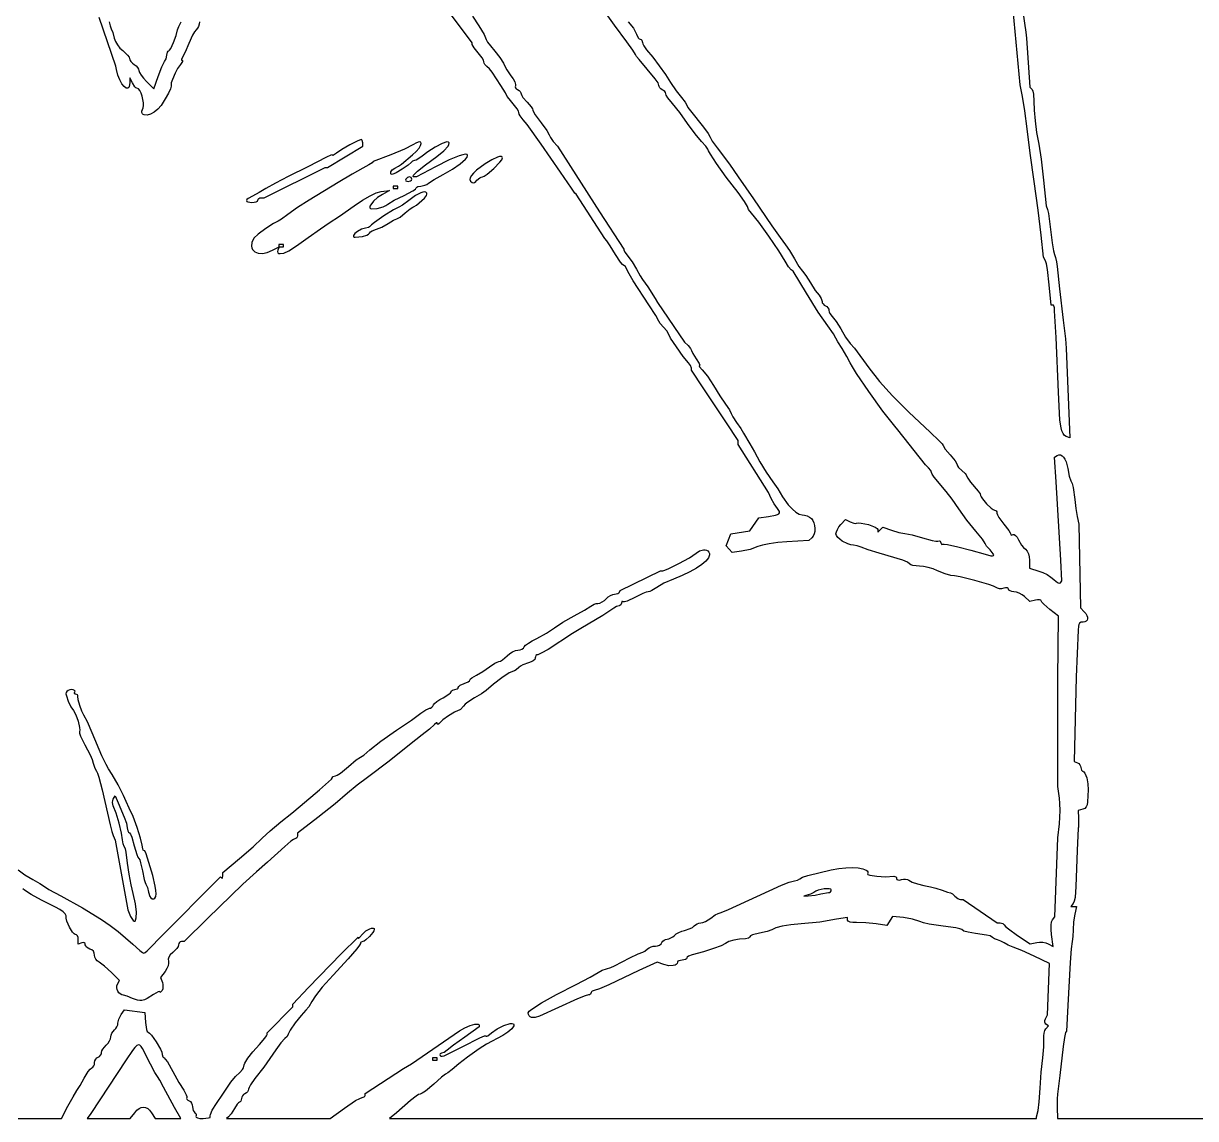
# Model space of a CAD drawing. Extents: x 49.4 to 149.4, y 52.5 to 152.5.
# Drawn here: x 101.08 to 125.26, y 52.46 to 75.05 of the extents above; entities that cross this region are included whole.
import ezdxf

# ---------------------------------------------------------------- set-up
doc = ezdxf.new("R2010")
doc.units = 0
doc.layers.add('LAYER_1', color=7, linetype='CONTINUOUS')

msp = doc.modelspace()

# ---------------------------------------------------------------- linework, layer by layer
at = {"layer": 'LAYER_1'}
for points in [[(100.966, 52.455), (101.862, 52.455), (101.993, 52.708), (102.102, 52.907), (102.181, 53.032), (102.248, 53.138), (102.331, 53.29), (102.415, 53.428), (102.455, 53.476), (102.485, 53.5), (102.509, 53.516), (102.528, 53.542), (102.541, 53.574), (102.546, 53.61), (102.551, 53.645), (102.567, 53.678), (102.59, 53.706), (102.618, 53.723), (102.646, 53.739), (102.669, 53.762), (102.684, 53.789), (102.69, 53.817), (102.697, 53.85), (102.718, 53.889), (102.786, 53.97), (102.823, 54.011), (102.854, 54.056), (102.875, 54.101), (102.882, 54.14), (102.888, 54.177), (102.903, 54.216), (102.926, 54.253), (102.954, 54.283), (102.982, 54.313), (103.005, 54.349), (103.021, 54.387), (103.027, 54.423), (103.047, 54.508), (103.096, 54.601), (103.165, 54.699), (103.58, 54.644), (103.594, 54.439), (103.616, 54.295), (103.632, 54.251), (103.648, 54.235), (103.677, 54.219), (103.717, 54.176), (103.815, 54.04), (103.903, 53.887), (103.93, 53.824), (103.94, 53.779), (103.952, 53.727), (103.964, 53.712), (103.978, 53.706), (104.004, 53.684), (104.047, 53.625), (104.159, 53.429), (104.284, 53.201), (104.385, 53.039), (104.437, 52.947), (104.447, 52.911), (104.445, 52.888), (104.442, 52.871), (104.45, 52.853), (104.468, 52.836), (104.494, 52.823), (104.522, 52.804), (104.545, 52.775), (104.56, 52.739), (104.566, 52.7), (104.58, 52.624), (104.596, 52.594), (104.615, 52.575), (104.631, 52.56), (104.641, 52.541), (104.643, 52.52), (104.636, 52.5), (104.639, 52.483), (104.667, 52.468), (104.717, 52.459), (104.782, 52.455), (104.898, 52.467), (104.928, 52.479), (104.932, 52.495), (104.928, 52.513), (104.934, 52.54), (104.974, 52.628), (105.059, 52.766), (105.191, 52.962), (105.359, 53.206), (105.451, 53.323), (105.539, 53.408), (105.599, 53.47), (105.617, 53.502), (105.624, 53.53), (105.629, 53.561), (105.645, 53.6), (105.707, 53.701), (105.809, 53.829), (105.949, 53.984), (106.059, 54.111), (106.093, 54.159), (106.105, 54.187), (106.105, 54.227), (106.634, 54.76), (106.634, 54.813), (106.959, 55.157), (107.632, 55.851), (107.981, 56.201), (107.981, 56.175), (107.988, 56.173), (108.007, 56.188), (108.07, 56.258), (108.144, 56.327), (108.225, 56.373), (108.261, 56.385), (108.291, 56.387), (108.31, 56.379), (108.316, 56.359), (108.307, 56.331), (108.285, 56.295), (108.217, 56.213), (108.14, 56.141), (108.106, 56.119), (108.081, 56.111), (108.044, 56.098), (108.033, 56.085), (108.029, 56.068), (108.009, 56.03), (107.955, 55.958), (107.776, 55.754), (107.464, 55.414), (107.243, 55.164), (107.102, 54.988), (107.026, 54.869), (106.963, 54.764), (106.905, 54.692), (106.804, 54.584), (106.682, 54.429), (106.581, 54.281), (106.549, 54.227), (106.538, 54.194), (106.519, 54.147), (106.473, 54.105), (106.389, 54.021), (106.281, 53.874), (106.038, 53.516), (105.854, 53.283), (105.76, 53.153), (105.731, 53.098), (105.72, 53.06), (105.714, 53.032), (105.699, 53.006), (105.676, 52.983), (105.648, 52.967), (105.62, 52.95), (105.597, 52.926), (105.582, 52.896), (105.576, 52.866), (105.564, 52.814), (105.551, 52.798), (105.536, 52.792), (105.515, 52.782), (105.488, 52.753), (105.428, 52.66), (105.365, 52.556), (105.311, 52.492), (105.263, 52.457), (107.405, 52.455), (107.703, 52.672), (107.931, 52.825), (108.015, 52.871), (108.063, 52.888), (108.107, 52.901), (108.12, 52.915), (108.125, 52.931), (108.125, 52.975), (108.919, 53.486), (109.086, 53.586), (110.073, 54.267), (110.184, 54.327), (110.292, 54.375), (110.387, 54.402), (110.456, 54.406), (110.475, 54.398), (110.482, 54.383), (110.482, 54.345), (110.181, 54.135), (109.95, 53.969), (109.817, 53.864), (109.758, 53.82), (109.705, 53.802), (109.687, 53.798), (109.675, 53.788), (109.67, 53.774), (109.672, 53.755), (109.688, 53.742), (109.718, 53.741), (109.759, 53.753), (109.809, 53.776), (110.145, 53.945), (110.494, 54.119), (110.587, 54.161), (110.616, 54.165), (110.626, 54.157), (110.635, 54.152), (110.659, 54.163), (110.737, 54.226), (110.852, 54.309), (110.991, 54.377), (111.116, 54.416), (111.161, 54.42), (111.189, 54.41), (111.197, 54.391), (111.193, 54.366), (111.15, 54.304), (111.073, 54.235), (110.97, 54.171), (110.632, 53.99), (110.482, 53.895), (110.241, 53.719), (110.057, 53.585), (109.919, 53.47), (109.836, 53.399), (109.786, 53.369), (109.703, 53.309), (109.542, 53.165), (109.37, 53.02), (109.304, 52.976), (109.263, 52.96), (109.228, 52.949), (109.178, 52.92), (109.06, 52.825), (108.774, 52.575), (108.63, 52.458), (121.978, 52.455), (121.981, 52.491), (122.01, 52.624), (122.033, 52.798), (122.053, 53.081), (122.076, 53.413), (122.106, 53.706), (122.127, 53.932), (122.128, 54.106), (122.128, 54.163), (122.135, 54.22), (122.149, 54.27), (122.169, 54.306), (122.223, 54.371), (122.172, 54.402), (122.154, 54.421), (122.147, 54.446), (122.15, 54.478), (122.165, 54.514), (122.208, 54.596), (122.25, 55.654), (121.933, 55.807), (121.675, 55.925), (121.497, 55.993), (121.393, 56.032), (121.312, 56.079), (121.244, 56.119), (121.172, 56.142), (121.111, 56.161), (121.069, 56.192), (121.02, 56.223), (120.944, 56.242), (120.722, 56.271), (120.57, 56.298), (120.479, 56.324), (120.438, 56.353), (120.399, 56.373), (120.313, 56.394), (120.051, 56.428), (119.763, 56.467), (119.648, 56.492), (119.573, 56.518), (119.423, 56.568), (119.231, 56.603), (119.01, 56.626), (118.892, 56.438), (118.667, 56.473), (118.456, 56.496), (118.262, 56.5), (118.188, 56.501), (118.131, 56.509), (118.095, 56.525), (118.082, 56.547), (118.082, 56.603), (117.853, 56.567), (117.505, 56.511), (117.124, 56.472), (116.908, 56.45), (116.73, 56.422), (116.597, 56.388), (116.518, 56.351), (116.424, 56.315), (116.266, 56.28), (116.122, 56.245), (116.078, 56.224), (116.062, 56.206), (116.055, 56.19), (116.037, 56.177), (115.977, 56.166), (115.85, 56.159), (115.732, 56.139), (115.633, 56.108), (115.562, 56.067), (115.473, 56.02), (115.315, 55.961), (115.108, 55.898), (114.871, 55.837), (114.795, 55.806), (114.771, 55.787), (114.763, 55.769), (114.755, 55.752), (114.735, 55.739), (114.667, 55.726), (114.599, 55.713), (114.578, 55.7), (114.57, 55.683), (114.564, 55.657), (114.547, 55.637), (114.52, 55.621), (114.484, 55.612), (114.394, 55.61), (114.29, 55.634), (114.151, 55.683), (113.772, 55.509), (113.152, 55.217), (112.964, 55.134), (112.851, 55.1), (112.808, 55.086), (112.796, 55.071), (112.791, 55.053), (112.786, 55.034), (112.774, 55.019), (112.756, 55.008), (112.734, 55.005), (112.664, 54.989), (112.507, 54.926), (111.725, 54.571), (111.632, 54.541), (111.592, 54.538), (111.558, 54.543), (111.53, 54.556), (111.51, 54.576), (111.497, 54.602), (111.492, 54.636), (111.51, 54.668), (111.563, 54.715), (111.763, 54.846), (112.074, 55.018), (112.478, 55.221), (112.772, 55.371), (112.938, 55.469), (113.018, 55.517), (113.106, 55.546), (113.193, 55.57), (113.272, 55.606), (113.587, 55.77), (113.763, 55.853), (113.859, 55.89), (113.9, 55.911), (113.952, 55.955), (113.984, 55.978), (114.026, 55.997), (114.072, 56.01), (114.118, 56.015), (114.161, 56.02), (114.201, 56.036), (114.232, 56.059), (114.251, 56.087), (114.268, 56.115), (114.293, 56.138), (114.324, 56.153), (114.356, 56.159), (114.392, 56.165), (114.432, 56.181), (114.473, 56.205), (114.508, 56.233), (114.547, 56.265), (114.601, 56.294), (114.66, 56.319), (114.719, 56.335), (114.833, 56.374), (114.88, 56.401), (114.912, 56.429), (114.94, 56.455), (114.975, 56.476), (115.014, 56.49), (115.051, 56.496), (115.093, 56.503), (115.146, 56.524), (115.203, 56.554), (115.257, 56.592), (115.352, 56.66), (115.41, 56.688), (115.474, 56.708), (115.621, 56.769), (116.206, 57.035), (116.716, 57.27), (116.876, 57.335), (116.983, 57.361), (117.045, 57.374), (117.098, 57.404), (117.15, 57.434), (117.261, 57.47), (117.745, 57.586), (117.899, 57.614), (118.047, 57.63), (118.184, 57.634), (118.302, 57.628), (118.398, 57.611), (118.465, 57.584), (118.486, 57.567), (118.497, 57.548), (118.498, 57.527), (118.489, 57.503), (118.498, 57.489), (118.537, 57.476), (118.681, 57.455), (118.864, 57.446), (119.032, 57.454), (119.055, 57.453), (119.074, 57.444), (119.087, 57.429), (119.092, 57.408), (119.099, 57.389), (119.119, 57.378), (119.15, 57.377), (119.19, 57.386), (119.233, 57.395), (119.277, 57.395), (119.316, 57.387), (119.347, 57.372), (119.415, 57.336), (119.523, 57.298), (119.653, 57.265), (119.789, 57.24), (119.9, 57.212), (120.03, 57.166), (120.141, 57.125), (120.206, 57.112), (120.245, 57.095), (120.296, 57.047), (120.353, 56.997), (120.383, 56.982), (120.408, 56.976), (120.463, 56.976), (121.168, 56.496), (121.232, 56.496), (121.282, 56.483), (121.301, 56.469), (121.312, 56.452), (121.339, 56.421), (121.4, 56.369), (121.589, 56.233), (121.849, 56.059), (121.983, 56.088), (122.043, 56.095), (122.108, 56.092), (122.17, 56.081), (122.221, 56.062), (122.325, 56.006), (122.291, 56.252), (122.28, 56.359), (122.28, 56.449), (122.289, 56.517), (122.308, 56.559), (122.358, 56.62), (122.419, 58.251), (122.451, 58.54), (122.464, 58.814), (122.46, 58.953), (122.45, 59.069), (122.416, 59.309), (122.421, 61.522), (122.435, 62.821), (122.254, 62.957), (122.127, 63.067), (122.088, 63.11), (122.074, 63.138), (122.065, 63.154), (122.04, 63.161), (122.002, 63.162), (121.957, 63.154), (121.839, 63.124), (121.731, 63.225), (121.68, 63.264), (121.622, 63.296), (121.563, 63.318), (121.512, 63.326), (121.469, 63.33), (121.433, 63.341), (121.409, 63.357), (121.401, 63.377), (121.393, 63.395), (121.373, 63.405), (121.342, 63.406), (121.302, 63.397), (121.259, 63.389), (121.216, 63.389), (121.176, 63.397), (121.146, 63.413), (121.093, 63.438), (120.992, 63.473), (120.706, 63.557), (120.406, 63.631), (120.288, 63.655), (120.211, 63.664), (120.095, 63.693), (119.934, 63.759), (119.845, 63.795), (119.746, 63.825), (119.648, 63.845), (119.564, 63.853), (119.43, 63.868), (119.383, 63.882), (119.359, 63.899), (119.319, 63.933), (119.222, 63.974), (118.731, 64.119), (118.503, 64.189), (118.359, 64.244), (118.278, 64.275), (118.2, 64.288), (118.146, 64.294), (118.087, 64.312), (117.97, 64.371), (117.919, 64.408), (117.878, 64.447), (117.851, 64.485), (117.841, 64.52), (117.849, 64.562), (117.87, 64.612), (117.901, 64.664), (117.94, 64.712), (118.038, 64.818), (118.133, 64.767), (118.211, 64.738), (118.244, 64.735), (118.266, 64.74), (118.303, 64.747), (118.361, 64.743), (118.51, 64.71), (118.647, 64.659), (118.691, 64.632), (118.707, 64.609), (118.707, 64.557), (118.809, 64.659), (118.987, 64.596), (119.141, 64.55), (119.265, 64.53), (119.412, 64.503), (119.625, 64.439), (119.827, 64.383), (119.902, 64.37), (119.946, 64.371), (119.969, 64.375), (119.988, 64.37), (120.001, 64.357), (120.006, 64.337), (120.016, 64.305), (120.028, 64.3), (120.042, 64.304), (120.074, 64.306), (120.14, 64.297), (120.352, 64.253), (120.627, 64.184), (120.916, 64.1), (121.037, 64.069), (121.073, 64.066), (121.093, 64.072), (121.098, 64.087), (121.087, 64.111), (121.02, 64.188), (120.949, 64.269), (120.918, 64.324), (120.861, 64.413), (120.724, 64.576), (120.542, 64.8), (120.377, 65.033), (120.237, 65.239), (120.118, 65.394), (119.867, 65.688), (119.824, 65.749), (119.813, 65.783), (119.795, 65.828), (119.752, 65.884), (119.69, 65.947), (119.116, 66.665), (119.054, 66.739), (118.809, 67.053), (118.518, 67.457), (118.265, 67.829), (118.179, 67.965), (118.135, 68.048), (118.067, 68.181), (117.966, 68.342), (117.877, 68.481), (117.838, 68.559), (117.788, 68.646), (117.671, 68.809), (117.475, 69.096), (117.234, 69.483), (116.96, 69.939), (116.918, 69.968), (116.863, 70.033), (116.793, 70.149), (116.66, 70.363), (116.456, 70.664), (116.247, 70.954), (116.101, 71.138), (116.039, 71.216), (116.013, 71.273), (115.957, 71.375), (115.821, 71.564), (115.578, 71.882), (115.376, 72.164), (115.249, 72.354), (115.21, 72.421), (115.196, 72.456), (115.186, 72.481), (115.159, 72.519), (115.07, 72.613), (114.933, 72.771), (114.778, 72.988), (114.619, 73.215), (114.471, 73.397), (114.372, 73.519), (114.341, 73.569), (114.33, 73.602), (114.324, 73.625), (114.309, 73.649), (114.286, 73.67), (114.258, 73.685), (114.23, 73.7), (114.207, 73.722), (114.191, 73.748), (114.185, 73.774), (114.17, 73.824), (114.11, 73.912), (113.778, 74.305), (113.726, 74.371), (113.705, 74.414), (113.652, 74.5), (113.524, 74.672), (113.272, 75.013), (112.986, 75.423)], [(110.343, 75.201), (110.47, 75.005), (110.58, 74.821), (110.626, 74.721), (110.651, 74.665), (110.71, 74.59), (110.805, 74.48), (110.903, 74.35), (110.98, 74.234), (111.011, 74.167), (111.047, 74.096), (111.134, 73.972), (111.179, 73.906), (111.212, 73.844), (111.229, 73.794), (111.227, 73.763), (111.222, 73.742), (111.228, 73.72), (111.246, 73.701), (111.273, 73.686), (111.302, 73.67), (111.326, 73.648), (111.342, 73.623), (111.348, 73.598), (111.357, 73.567), (111.383, 73.524), (111.468, 73.427), (111.553, 73.332), (111.579, 73.291), (111.589, 73.262), (111.602, 73.225), (111.638, 73.163), (111.757, 72.999), (111.876, 72.84), (111.925, 72.754), (111.95, 72.7), (112.009, 72.619), (112.093, 72.518), (112.959, 71.162), (113.464, 70.397), (113.464, 70.371), (113.489, 70.325), (113.548, 70.253), (113.636, 70.135), (113.728, 69.979), (113.803, 69.842), (113.85, 69.771), (113.958, 69.62), (114.113, 69.378), (114.162, 69.297), (114.719, 68.475), (114.789, 68.405), (114.839, 68.346), (114.859, 68.303), (114.888, 68.239), (114.959, 68.131), (115.019, 68.032), (115.029, 68.002), (115.023, 67.991), (115.017, 67.985), (115.026, 67.967), (115.082, 67.907), (115.189, 67.777), (115.314, 67.583), (115.445, 67.369), (115.564, 67.193), (115.644, 67.077), (115.677, 67.005), (115.71, 66.934), (115.789, 66.818), (115.877, 66.691), (115.933, 66.597), (116.061, 66.38), (116.162, 66.211), (116.272, 66.008), (116.398, 65.792), (116.538, 65.593), (116.643, 65.449), (116.687, 65.368), (116.737, 65.281), (116.858, 65.122), (116.941, 65.031), (117.015, 64.965), (117.083, 64.926), (117.144, 64.913), (117.194, 64.907), (117.246, 64.891), (117.294, 64.867), (117.333, 64.837), (117.363, 64.797), (117.386, 64.746), (117.4, 64.69), (117.406, 64.631), (117.403, 64.572), (117.392, 64.518), (117.372, 64.472), (117.343, 64.438), (117.279, 64.384), (116.826, 64.357), (116.639, 64.341), (116.465, 64.317), (116.322, 64.288), (116.23, 64.258), (116.071, 64.2), (115.891, 64.16), (115.697, 64.133), (115.578, 64.276), (115.671, 64.519), (116.061, 64.585), (116.251, 64.852), (116.449, 64.878), (116.593, 64.903), (116.638, 64.917), (116.665, 64.934), (116.678, 64.954), (116.675, 64.978), (116.632, 65.045), (116.565, 65.14), (116.504, 65.25), (116.446, 65.37), (115.821, 66.367), (115.821, 66.448), (115.581, 66.811), (115.1, 67.536), (114.859, 67.899), (114.859, 67.942), (114.841, 67.991), (114.798, 68.048), (114.688, 68.183), (114.549, 68.378), (114.429, 68.56), (114.378, 68.658), (114.35, 68.712), (114.282, 68.785), (114.214, 68.858), (114.186, 68.909), (114.126, 69.024), (113.981, 69.246), (113.655, 69.738), (113.571, 69.883), (113.529, 69.976), (113.498, 70.035), (113.48, 70.053), (113.463, 70.06), (113.438, 70.078), (113.397, 70.127), (113.292, 70.287), (113.185, 70.463), (113.116, 70.564), (113.073, 70.613), (112.483, 71.527), (112.456, 71.551), (112.382, 71.652), (112.16, 71.984), (111.759, 72.561), (111.472, 72.97), (111.386, 73.063), (111.325, 73.145), (111.306, 73.183), (111.3, 73.212), (111.29, 73.244), (111.264, 73.289), (111.179, 73.396), (111.095, 73.493), (111.059, 73.547), (111.02, 73.623), (110.927, 73.771), (110.747, 74.047), (110.695, 74.113), (110.638, 74.163), (110.596, 74.207), (110.583, 74.234), (110.578, 74.259), (110.569, 74.292), (110.543, 74.339), (110.458, 74.447), (110.373, 74.55), (110.337, 74.615), (110.337, 74.653), (109.866, 75.278)], [(121.696, 75.291), (121.755, 74.87), (121.774, 74.749), (121.844, 73.739), (121.886, 73.687), (121.902, 73.652), (121.915, 73.595), (121.924, 73.446), (121.929, 73.263), (121.948, 73.043), (121.981, 72.804), (122.025, 72.561), (122.072, 72.253), (122.124, 71.815), (122.179, 71.286), (122.205, 71.214), (122.227, 71.128), (122.243, 71.022), (122.301, 70.524), (122.329, 70.36), (122.35, 70.281), (122.373, 70.221), (122.391, 70.136), (122.404, 70.036), (122.455, 69.579), (122.532, 68.929), (122.575, 68.545), (122.591, 68.352), (122.663, 66.499), (122.59, 66.527), (122.559, 66.55), (122.529, 66.593), (122.504, 66.648), (122.487, 66.711), (122.458, 66.868), (122.435, 67.442), (122.381, 68.569), (122.351, 69.122), (122.349, 69.182), (122.337, 69.224), (122.326, 69.237), (122.312, 69.242), (122.278, 69.242), (122.243, 69.66), (122.206, 69.977), (122.186, 70.09), (122.167, 70.153), (122.125, 70.228), (122.075, 70.685), (122.01, 71.198), (121.927, 71.791), (121.845, 72.377), (121.786, 72.874), (121.74, 73.25), (121.692, 73.547), (121.643, 73.787), (121.498, 75.327)], [(104.71, 75.083), (104.705, 75.037), (104.69, 74.992), (104.667, 74.951), (104.64, 74.92), (104.607, 74.88), (104.567, 74.813), (104.488, 74.637), (104.416, 74.461), (104.359, 74.353), (104.338, 74.31), (104.34, 74.297), (104.351, 74.293), (104.36, 74.286), (104.356, 74.268), (104.316, 74.208), (104.253, 74.121), (104.204, 74.028), (104.149, 73.896), (104.128, 73.824), (104.126, 73.755), (104.113, 73.702), (104.071, 73.613), (104.004, 73.496), (103.919, 73.362), (103.852, 73.282), (103.776, 73.221), (103.699, 73.18), (103.627, 73.161), (103.568, 73.163), (103.546, 73.173), (103.53, 73.189), (103.521, 73.211), (103.52, 73.239), (103.544, 73.313), (103.556, 73.358), (103.556, 73.416), (103.529, 73.55), (103.505, 73.613), (103.478, 73.666), (103.448, 73.702), (103.419, 73.715), (103.399, 73.724), (103.375, 73.747), (103.326, 73.824), (103.274, 73.932), (103.27, 73.824), (103.259, 73.752), (103.248, 73.73), (103.233, 73.718), (103.216, 73.714), (103.197, 73.719), (103.154, 73.75), (103.109, 73.808), (103.065, 73.888), (103.026, 73.987), (102.996, 74.1), (102.982, 74.172), (102.638, 75.177)], [(102.847, 75.086), (102.865, 75.004), (102.89, 74.942), (102.92, 74.864), (102.951, 74.745), (102.974, 74.678), (103.015, 74.609), (103.067, 74.544), (103.125, 74.491), (103.225, 74.399), (103.256, 74.358), (103.267, 74.327), (103.275, 74.299), (103.295, 74.267), (103.326, 74.235), (103.363, 74.207), (103.401, 74.179), (103.431, 74.145), (103.452, 74.111), (103.459, 74.079), (103.472, 74.041), (103.505, 73.986), (103.554, 73.923), (103.613, 73.857), (103.767, 73.704), (103.854, 73.96), (103.93, 74.155), (103.964, 74.225), (103.989, 74.264), (104.023, 74.323), (104.037, 74.398), (104.048, 74.459), (104.061, 74.478), (104.077, 74.485), (104.093, 74.499), (104.116, 74.536), (104.172, 74.656), (104.225, 74.8), (104.256, 74.918), (104.283, 74.992), (104.333, 75.088)], [(113.554, 75.083), (113.661, 74.952), (113.701, 74.887), (113.725, 74.834), (113.762, 74.757), (113.784, 74.734), (113.804, 74.725), (113.822, 74.72), (113.836, 74.707), (113.849, 74.662), (113.856, 74.63), (113.874, 74.59), (113.933, 74.504), (114.06, 74.353), (114.195, 74.177), (114.322, 73.997), (114.427, 73.836), (114.541, 73.664), (114.653, 73.523), (114.731, 73.428), (114.763, 73.367), (114.785, 73.317), (114.837, 73.246), (115.107, 72.915), (115.205, 72.778), (115.244, 72.707), (115.286, 72.626), (115.389, 72.483), (115.646, 72.146), (115.825, 71.888), (116.137, 71.431), (116.518, 70.877), (116.689, 70.633), (116.801, 70.484), (116.884, 70.366), (116.984, 70.197), (117.078, 70.036), (117.148, 69.941), (117.219, 69.849), (117.315, 69.699), (117.414, 69.544), (117.491, 69.443), (117.534, 69.379), (117.553, 69.316), (117.558, 69.289), (117.574, 69.263), (117.597, 69.24), (117.625, 69.225), (117.653, 69.209), (117.676, 69.185), (117.691, 69.158), (117.697, 69.129), (117.702, 69.098), (117.717, 69.065), (117.766, 69.004), (117.845, 68.905), (117.939, 68.748), (118.038, 68.579), (118.132, 68.451), (118.222, 68.352), (118.521, 67.943), (118.742, 67.662), (119.008, 67.367), (119.347, 67.03), (119.786, 66.621), (119.973, 66.439), (120.03, 66.375), (120.052, 66.341), (120.096, 66.269), (120.198, 66.149), (120.3, 66.026), (120.331, 65.977), (120.342, 65.946), (120.35, 65.921), (120.371, 65.89), (120.439, 65.827), (120.507, 65.767), (120.527, 65.74), (120.535, 65.72), (120.56, 65.666), (120.619, 65.59), (120.778, 65.403), (120.813, 65.348), (120.823, 65.311), (120.834, 65.282), (120.861, 65.24), (120.948, 65.139), (121.046, 65.049), (121.086, 65.02), (121.114, 65.009), (121.132, 65.005), (121.147, 64.992), (121.157, 64.972), (121.16, 64.949), (121.172, 64.913), (121.203, 64.857), (121.304, 64.721), (121.406, 64.59), (121.437, 64.542), (121.449, 64.513), (121.452, 64.501), (121.463, 64.495), (121.497, 64.504), (121.52, 64.505), (121.548, 64.485), (121.577, 64.449), (121.604, 64.399), (121.671, 64.285), (121.711, 64.236), (121.749, 64.201), (121.784, 64.163), (121.811, 64.111), (121.828, 64.047), (121.833, 63.974), (121.833, 63.811), (122.027, 63.753), (122.112, 63.721), (122.198, 63.678), (122.276, 63.629), (122.336, 63.58), (122.382, 63.539), (122.424, 63.512), (122.458, 63.501), (122.477, 63.509), (122.503, 63.552), (122.481, 63.98), (122.382, 65.591), (122.349, 66.101), (122.406, 66.137), (122.44, 66.15), (122.474, 66.149), (122.506, 66.133), (122.536, 66.103), (122.563, 66.061), (122.588, 66.007), (122.623, 65.867), (122.655, 65.711), (122.688, 65.615), (122.717, 65.556), (122.738, 65.479), (122.768, 65.226), (122.788, 65.044), (122.817, 64.878), (122.851, 64.722), (122.883, 62.991), (122.96, 62.914), (122.994, 62.875), (123.017, 62.836), (123.03, 62.8), (123.033, 62.768), (123.025, 62.74), (123.006, 62.719), (122.978, 62.705), (122.94, 62.7), (122.9, 62.695), (122.869, 62.678), (122.85, 62.651), (122.842, 62.616), (122.841, 62.532), (122.795, 61.57), (122.757, 59.821), (122.824, 59.795), (122.851, 59.779), (122.872, 59.755), (122.886, 59.726), (122.892, 59.696), (122.904, 59.644), (122.918, 59.628), (122.935, 59.622), (122.956, 59.612), (122.977, 59.584), (123.015, 59.488), (123.041, 59.363), (123.046, 59.237), (123.034, 58.99), (123.026, 58.932), (123.006, 58.887), (122.975, 58.856), (122.932, 58.837), (122.836, 58.811), (122.844, 58.652), (122.846, 58.468), (122.838, 58.444), (122.815, 57.987), (122.79, 57.241), (122.774, 57.02), (122.757, 56.939), (122.738, 56.893), (122.688, 56.832), (122.803, 56.832), (122.768, 56.676), (122.744, 56.516), (122.736, 56.351), (122.731, 56.211), (122.714, 56.111), (122.691, 55.954), (122.673, 55.678), (122.626, 54.789), (122.595, 54.26), (122.575, 54.228), (122.553, 54.13), (122.529, 53.939), (122.461, 53.344), (122.41, 52.96), (122.404, 52.859), (122.405, 52.684), (122.411, 52.455), (133.03, 52.455)], [(100.966, 57.589), (101.105, 57.485), (101.273, 57.385), (101.415, 57.308), (101.488, 57.257), (101.604, 57.183), (101.848, 57.05), (102.298, 56.803), (102.687, 56.56), (102.863, 56.437), (103.028, 56.312), (103.184, 56.184), (103.333, 56.051), (103.48, 55.923), (103.533, 55.885), (103.562, 55.87), (103.587, 55.882), (103.627, 55.914), (103.733, 56.018), (103.868, 56.165), (105.14, 57.444), (105.166, 57.419), (105.176, 57.414), (105.184, 57.421), (105.192, 57.462), (105.193, 57.53), (105.537, 57.818), (105.815, 58.061), (106.001, 58.24), (106.166, 58.394), (106.39, 58.577), (106.617, 58.756), (106.786, 58.901), (107.183, 59.237), (107.372, 59.401), (107.43, 59.459), (107.451, 59.49), (107.456, 59.504), (107.469, 59.516), (107.512, 59.527), (107.552, 59.542), (107.617, 59.583), (107.785, 59.719), (107.944, 59.854), (108.028, 59.911), (108.099, 59.955), (108.225, 60.061), (108.454, 60.242), (108.774, 60.467), (109.082, 60.678), (109.279, 60.822), (109.381, 60.89), (109.424, 60.912), (109.455, 60.92), (109.478, 60.926), (109.501, 60.941), (109.521, 60.963), (109.536, 60.989), (109.56, 61.022), (109.605, 61.062), (109.665, 61.102), (109.734, 61.139), (109.854, 61.209), (109.891, 61.24), (109.905, 61.263), (109.91, 61.28), (109.926, 61.293), (109.977, 61.306), (110.028, 61.319), (110.043, 61.334), (110.049, 61.353), (110.059, 61.373), (110.084, 61.395), (110.169, 61.43), (110.254, 61.464), (110.28, 61.485), (110.29, 61.504), (110.3, 61.526), (110.328, 61.552), (110.422, 61.605), (110.555, 61.678), (110.69, 61.773), (110.804, 61.85), (110.852, 61.874), (110.886, 61.883), (110.918, 61.892), (110.962, 61.918), (111.059, 62.003), (111.111, 62.05), (111.17, 62.088), (111.229, 62.114), (111.279, 62.123), (111.322, 62.128), (111.362, 62.142), (111.392, 62.163), (111.41, 62.188), (111.438, 62.222), (111.496, 62.266), (111.576, 62.315), (111.668, 62.362), (111.871, 62.472), (112.032, 62.582), (112.206, 62.699), (112.44, 62.828), (112.656, 62.943), (112.782, 63.025), (112.852, 63.068), (112.893, 63.081), (112.931, 63.085), (112.971, 63.093), (113.017, 63.114), (113.063, 63.144), (113.103, 63.181), (113.144, 63.219), (113.19, 63.249), (113.235, 63.27), (113.275, 63.278), (113.34, 63.289), (113.363, 63.301), (113.376, 63.315), (113.392, 63.353), (114.221, 63.759), (114.267, 63.759), (114.312, 63.771), (114.39, 63.803), (114.601, 63.907), (114.817, 64.027), (114.955, 64.119), (115.028, 64.168), (115.105, 64.189), (115.141, 64.189), (115.173, 64.182), (115.199, 64.167), (115.219, 64.144), (115.23, 64.118), (115.232, 64.09), (115.21, 64.027), (115.156, 63.959), (115.073, 63.885), (114.962, 63.81), (114.826, 63.734), (114.668, 63.659), (114.49, 63.587), (114.292, 63.5), (114.143, 63.413), (114.043, 63.351), (113.998, 63.333), (113.964, 63.326), (113.923, 63.316), (113.857, 63.291), (113.688, 63.207), (113.53, 63.133), (113.475, 63.117), (113.446, 63.119), (113.435, 63.127), (113.425, 63.124), (113.416, 63.093), (113.401, 63.054), (113.385, 63.042), (113.366, 63.037), (113.313, 63.022), (113.258, 62.986), (113.029, 62.836), (112.58, 62.57), (112.406, 62.463), (111.905, 62.137), (111.761, 62.055), (111.69, 62.027), (111.669, 62.022), (111.652, 62.007), (111.641, 61.985), (111.636, 61.959), (111.625, 61.93), (111.595, 61.901), (111.55, 61.877), (111.495, 61.859), (111.379, 61.817), (111.33, 61.789), (111.297, 61.759), (111.241, 61.711), (111.211, 61.696), (111.186, 61.69), (111.1, 61.649), (110.95, 61.548), (110.777, 61.417), (110.626, 61.289), (110.526, 61.216), (110.386, 61.136), (110.248, 61.05), (110.192, 61.003), (110.155, 60.962), (110.096, 60.899), (110.068, 60.88), (110.044, 60.873), (109.968, 60.842), (109.848, 60.768), (109.729, 60.68), (109.653, 60.608), (109.626, 60.584), (109.619, 60.59), (109.615, 60.608), (109.61, 60.621), (109.597, 60.621), (109.555, 60.584), (109.457, 60.492), (109.304, 60.371), (109.039, 60.167), (108.624, 59.833), (108.173, 59.495), (107.964, 59.337), (107.764, 59.167), (107.505, 58.947), (107.151, 58.668), (106.73, 58.347), (106.73, 58.287), (106.726, 58.264), (106.715, 58.245), (106.699, 58.232), (106.679, 58.227), (106.646, 58.215), (106.596, 58.181), (106.469, 58.071), (106.11, 57.746), (105.883, 57.547), (105.606, 57.291), (104.877, 56.586), (104.395, 56.111), (104.336, 56.111), (104.313, 56.105), (104.294, 56.091), (104.282, 56.069), (104.277, 56.042), (104.268, 56.008), (104.242, 55.966), (104.203, 55.921), (104.157, 55.879), (104.106, 55.832), (104.074, 55.787), (104.061, 55.744), (104.067, 55.703), (104.072, 55.661), (104.062, 55.609), (104.038, 55.551), (104.002, 55.493), (103.906, 55.364), (103.943, 55.264), (103.954, 55.22), (103.956, 55.174), (103.951, 55.131), (103.937, 55.096), (103.906, 55.06), (103.897, 55.058), (103.893, 55.068), (103.882, 55.076), (103.854, 55.069), (103.76, 55.016), (103.627, 54.933), (103.572, 54.908), (103.522, 54.894), (103.475, 54.889), (103.428, 54.895), (103.329, 54.934), (103.218, 54.984), (103.141, 55.004), (103.105, 55.01), (103.073, 55.027), (103.045, 55.051), (103.023, 55.082), (103.008, 55.117), (103.001, 55.154), (103.004, 55.191), (103.016, 55.225), (103.062, 55.307), (102.895, 55.47), (102.75, 55.599), (102.636, 55.681), (102.601, 55.707), (102.572, 55.744), (102.553, 55.786), (102.546, 55.828), (102.539, 55.87), (102.519, 55.907), (102.488, 55.935), (102.449, 55.953), (102.412, 55.968), (102.381, 55.989), (102.361, 56.016), (102.353, 56.043), (102.348, 56.067), (102.333, 56.082), (102.31, 56.086), (102.281, 56.08), (102.209, 56.052), (102.209, 56.154), (102.204, 56.193), (102.191, 56.225), (102.171, 56.247), (102.147, 56.255), (102.12, 56.267), (102.088, 56.299), (102.024, 56.403), (101.974, 56.53), (101.96, 56.59), (101.957, 56.64), (101.941, 56.677), (101.895, 56.722), (101.825, 56.772), (101.736, 56.82), (101.451, 56.962), (101.237, 57.078), (101.102, 57.165), (101.066, 57.195)]]:
    msp.add_lwpolyline(points, dxfattribs=at)
for points in [[(105.913, 71.407), (105.918, 71.425), (105.932, 71.44), (105.952, 71.451), (105.978, 71.455), (106.043, 71.455), (107.299, 72.08), (107.352, 72.08), (108.077, 72.52), (108.077, 72.589), (108.068, 72.637), (108.059, 72.652), (108.047, 72.657), (107.961, 72.624), (107.81, 72.545), (107.649, 72.451), (107.536, 72.375), (107.476, 72.335), (107.458, 72.329), (107.452, 72.336), (107.444, 72.341), (107.421, 72.336), (107.328, 72.296), (106.947, 72.093), (106.538, 71.891), (106.275, 71.759), (106.081, 71.646), (105.94, 71.561), (105.804, 71.491), (105.711, 71.44), (105.686, 71.418), (105.677, 71.398), (105.683, 71.381), (105.704, 71.369), (105.792, 71.358), (105.839, 71.362), (105.877, 71.373), (105.903, 71.388)], [(106.218, 70.372), (106.356, 70.444), (106.328, 70.372), (106.322, 70.343), (106.328, 70.321), (106.344, 70.308), (106.371, 70.302), (106.448, 70.315), (106.549, 70.36), (106.711, 70.466), (106.953, 70.637), (107.203, 70.814), (107.387, 70.935), (107.595, 71.073), (107.903, 71.288), (108.075, 71.404), (108.228, 71.493), (108.357, 71.554), (108.456, 71.582), (108.63, 71.604), (108.486, 71.524), (108.381, 71.457), (108.297, 71.383), (108.242, 71.312), (108.227, 71.279), (108.221, 71.25), (108.234, 71.233), (108.267, 71.225), (108.375, 71.234), (108.5, 71.269), (108.555, 71.294), (108.598, 71.322), (108.729, 71.404), (108.931, 71.505), (109.109, 71.598), (109.163, 71.635), (109.183, 71.658), (109.191, 71.673), (109.211, 71.684), (109.276, 71.695), (109.361, 71.713), (109.401, 71.732), (109.434, 71.755), (109.549, 71.833), (109.736, 71.936), (109.926, 72.043), (110.087, 72.154), (110.199, 72.254), (110.231, 72.294), (110.241, 72.326), (110.23, 72.346), (110.197, 72.352), (110.142, 72.344), (110.068, 72.321), (109.86, 72.235), (109.581, 72.096), (109.184, 71.888), (109.128, 71.888), (109.115, 71.895), (109.125, 71.918), (109.21, 72.004), (109.373, 72.137), (109.603, 72.308), (109.749, 72.425), (109.837, 72.521), (109.856, 72.557), (109.859, 72.585), (109.844, 72.603), (109.81, 72.609), (109.717, 72.578), (109.572, 72.502), (109.419, 72.406), (109.3, 72.316), (109.215, 72.251), (109.177, 72.231), (109.148, 72.224), (109.106, 72.213), (109.079, 72.186), (109.017, 72.129), (108.893, 72.045), (108.764, 71.969), (108.685, 71.936), (108.665, 71.94), (108.654, 71.952), (108.657, 71.99), (108.687, 72.034), (108.738, 72.067), (108.814, 72.104), (108.878, 72.149), (109.106, 72.341), (109.183, 72.411), (109.239, 72.476), (109.272, 72.531), (109.284, 72.574), (109.274, 72.6), (109.241, 72.607), (109.187, 72.589), (109.11, 72.544), (108.937, 72.458), (108.654, 72.342), (108.293, 72.203), (108.269, 72.178), (108.203, 72.134), (108.077, 72.067), (107.859, 71.944), (107.572, 71.769), (106.971, 71.403), (106.732, 71.254), (106.531, 71.112), (106.399, 71.014), (106.329, 70.974), (106.236, 70.927), (106.076, 70.82), (105.918, 70.702), (105.831, 70.622), (105.789, 70.532), (105.781, 70.453), (105.788, 70.419), (105.802, 70.389), (105.849, 70.341), (105.919, 70.314), (106.006, 70.308), (106.107, 70.327)], [(110.434, 71.816), (110.492, 71.867), (110.522, 71.883), (110.548, 71.889), (110.586, 71.903), (110.643, 71.941), (110.782, 72.059), (110.908, 72.188), (110.948, 72.241), (110.963, 72.276), (110.956, 72.296), (110.934, 72.305), (110.901, 72.303), (110.856, 72.291), (110.741, 72.24), (110.601, 72.154), (110.424, 72.022), (110.363, 71.965), (110.32, 71.914), (110.296, 71.869), (110.29, 71.831), (110.302, 71.798), (110.332, 71.771), (110.353, 71.766), (110.38, 71.773), (110.408, 71.79)], [(108.967, 71.839), (108.961, 71.821), (108.968, 71.805), (108.985, 71.795), (109.012, 71.791), (109.065, 71.805), (109.081, 71.821), (109.087, 71.839), (109.074, 71.874), (109.041, 71.886), (109.002, 71.874)], [(108.702, 71.647), (108.798, 71.647), (108.798, 71.695), (108.702, 71.695)], [(108.069, 70.657), (108.159, 70.683), (108.195, 70.703), (108.217, 70.727), (108.239, 70.75), (108.273, 70.773), (108.358, 70.804), (108.473, 70.847), (108.602, 70.923), (108.713, 70.993), (108.782, 71.022), (108.85, 71.057), (108.953, 71.142), (109.053, 71.227), (109.111, 71.262), (109.14, 71.273), (109.188, 71.305), (109.354, 71.446), (109.396, 71.504), (109.403, 71.531), (109.399, 71.553), (109.381, 71.57), (109.354, 71.576), (109.32, 71.573), (109.278, 71.559), (109.169, 71.5), (109.03, 71.4), (108.895, 71.303), (108.821, 71.262), (108.712, 71.206), (108.515, 71.08), (108.323, 70.946), (108.258, 70.896), (108.229, 70.866), (108.217, 70.852), (108.194, 70.84), (108.133, 70.828), (108.052, 70.808), (107.969, 70.762), (107.916, 70.715), (107.888, 70.674), (107.885, 70.659), (107.889, 70.648), (107.901, 70.641), (107.921, 70.641)], [(106.345, 70.445), (106.442, 70.445), (106.442, 70.493), (106.345, 70.493)], [(103.379, 56.528), (103.392, 56.552), (103.402, 56.595), (103.411, 56.711), (103.391, 56.888), (103.343, 57.1), (103.299, 57.28), (103.257, 57.496), (103.222, 57.726), (103.196, 57.95), (103.181, 58.018), (103.156, 58.066), (103.132, 58.121), (103.123, 58.206), (103.102, 58.344), (103.052, 58.549), (102.989, 58.757), (102.93, 58.905), (102.918, 58.94), (102.914, 58.978), (102.919, 59.015), (102.931, 59.047), (102.972, 59.112), (103.03, 58.97), (103.154, 58.677), (103.2, 58.548), (103.219, 58.451), (103.232, 58.391), (103.245, 58.367), (103.262, 58.35), (103.284, 58.321), (103.31, 58.261), (103.363, 58.083), (103.415, 57.906), (103.44, 57.847), (103.459, 57.819), (103.476, 57.792), (103.495, 57.735), (103.531, 57.566), (103.566, 57.391), (103.586, 57.326), (103.604, 57.289), (103.636, 57.221), (103.659, 57.125), (103.687, 57.037), (103.708, 57.007), (103.73, 56.99), (103.765, 56.987), (103.791, 57.003), (103.807, 57.038), (103.814, 57.09), (103.81, 57.161), (103.798, 57.248), (103.744, 57.472), (103.61, 57.921), (103.584, 57.978), (103.562, 57.987), (103.55, 57.995), (103.539, 58.019), (103.525, 58.095), (103.493, 58.244), (103.424, 58.462), (103.34, 58.688), (103.26, 58.861), (103.194, 58.997), (103.141, 59.121), (103.029, 59.338), (102.91, 59.553), (102.834, 59.67), (102.782, 59.759), (102.695, 59.94), (102.494, 60.416), (102.398, 60.641), (102.326, 60.777), (102.28, 60.861), (102.237, 60.979), (102.206, 61.095), (102.201, 61.173), (102.2, 61.187), (102.192, 61.199), (102.158, 61.209), (102.14, 61.213), (102.131, 61.224), (102.129, 61.239), (102.137, 61.258), (102.141, 61.276), (102.13, 61.291), (102.106, 61.302), (102.071, 61.306), (102.033, 61.301), (101.998, 61.288), (101.971, 61.269), (101.955, 61.245), (101.953, 61.217), (101.962, 61.175), (102, 61.066), (102.056, 60.953), (102.113, 60.873), (102.158, 60.789), (102.204, 60.654), (102.235, 60.521), (102.24, 60.472), (102.235, 60.443), (102.235, 60.408), (102.256, 60.343), (102.293, 60.26), (102.344, 60.166), (102.452, 59.96), (102.492, 59.865), (102.517, 59.791), (102.552, 59.682), (102.587, 59.623), (102.606, 59.585), (102.634, 59.499), (102.7, 59.237), (102.863, 58.519), (102.9, 58.379), (102.929, 58.299), (102.97, 58.203), (103.229, 56.76), (103.288, 56.628), (103.339, 56.544), (103.362, 56.525)], [(117.216, 57.057), (117.18, 57.044), (117.264, 57.048), (117.411, 57.067), (117.529, 57.089), (117.685, 57.117), (117.708, 57.123), (117.727, 57.135), (117.74, 57.152), (117.745, 57.173), (117.733, 57.189), (117.701, 57.198), (117.597, 57.193), (117.477, 57.165), (117.425, 57.144), (117.384, 57.12), (117.315, 57.086)], [(102.467, 52.563), (102.39, 52.455), (103.277, 52.455), (103.372, 52.576), (103.417, 52.626), (103.463, 52.662), (103.508, 52.683), (103.553, 52.69), (103.597, 52.683), (103.64, 52.662), (103.681, 52.626), (103.72, 52.576), (103.798, 52.455), (104.323, 52.455), (104.192, 52.685), (103.965, 53.106), (103.889, 53.248), (103.841, 53.321), (103.787, 53.406), (103.697, 53.576), (103.532, 53.901), (103.507, 53.943), (103.481, 53.968), (103.452, 53.974), (103.419, 53.96), (103.378, 53.923), (103.329, 53.863), (103.195, 53.668)], [(109.52, 53.658), (109.616, 53.658), (109.616, 53.706), (109.52, 53.706)]]:
    msp.add_lwpolyline(points, close=True, dxfattribs=at)

doc.saveas('drawing.dxf')
